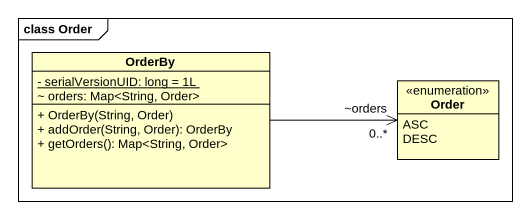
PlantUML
@startuml
mainframe class Order
hide circle
hide empty members
skinparam classAttributeIconSize 0
class OrderBy {
  {static} - serialVersionUID: long = 1L
  ~ orders: Map<String, Order>
  + OrderBy(String, Order)
  + addOrder(String, Order): OrderBy
  + getOrders(): Map<String, Order>
}
enum Order {
  ASC
  DESC
}
OrderBy -right-> "~orders\n0..*" Order
@enduml
